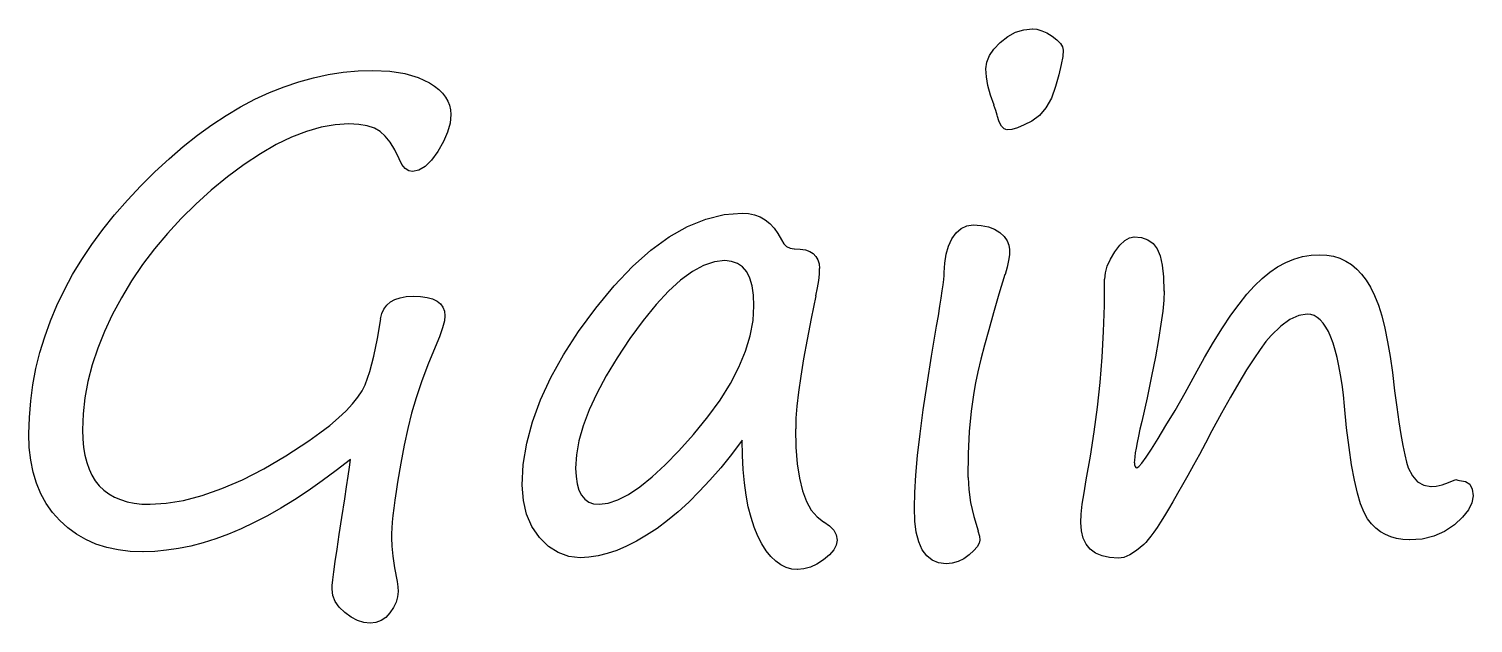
# Model space of a CAD drawing. Extents: x -1 to 128, y -71 to 138.
# Drawn here: x 99.63 to 106.19, y -29.09 to -26.39 of the extents above; entities that cross this region are included whole.
import ezdxf

# ---------------------------------------------------------------- set-up
doc = ezdxf.new("R2010")
doc.units = 0

msp = doc.modelspace()

# ---------------------------------------------------------------- linework, layer by layer
for p, q in [((104.04638, -26.452568), (104.080136, -26.425983)), ((104.080136, -26.425983), (104.116001, -26.406566)), ((104.116001, -26.406566), (104.153133, -26.395164)), ((104.153133, -26.395164), (104.192373, -26.391354)), ((104.192, -26.3914), (104.212659, -26.393376)), ((104.212659, -26.393376), (104.234587, -26.399697)), ((104.234587, -26.399697), (104.257363, -26.409829)), ((104.257363, -26.409829), (104.281831, -26.424589)), ((104.281831, -26.424589), (104.30376, -26.441043)), ((104.30376, -26.441043), (104.319367, -26.457073)), ((103.997425, -26.512908), (104.017689, -26.48295)), ((104.017689, -26.48295), (104.04638, -26.452568)), ((104.319367, -26.457073), (104.328652, -26.47268)), ((104.328652, -26.47268), (104.331615, -26.488287)), ((104.332, -26.4885), (104.330024, -26.517193)), ((103.9834, -26.609163), (103.98086, -26.572454)), ((103.981, -26.5724), (103.985205, -26.542865)), ((103.985205, -26.542865), (103.997425, -26.512908)), ((104.323703, -26.553902), (104.312724, -26.599472)), ((104.330024, -26.517193), (104.323703, -26.553902)), ((100.791842, -26.654259), (100.858508, -26.631484)), ((100.858508, -26.631484), (100.925598, -26.613337)), ((100.925598, -26.613337), (100.992685, -26.599)), ((100.992685, -26.599), (101.060195, -26.588445)), ((101.060195, -26.588445), (101.128129, -26.582547)), ((101.128129, -26.582547), (101.196063, -26.580571)), ((101.196, -26.5804), (101.272369, -26.583787)), ((101.272369, -26.583787), (101.340723, -26.594342)), ((101.340723, -26.594342), (101.401063, -26.612065)), ((101.401063, -26.612065), (101.453384, -26.636957)), ((101.453384, -26.636957), (101.476159, -26.651717)), ((103.990145, -26.649247), (103.9834, -26.609163)), ((104.312724, -26.599472), (104.297964, -26.653478)), ((100.659776, -26.711226), (100.725599, -26.680845)), ((100.725599, -26.680845), (100.791842, -26.654259)), ((101.476159, -26.651717), (101.495576, -26.666901)), ((101.495576, -26.666901), (101.512453, -26.683778)), ((101.512453, -26.683778), (101.525971, -26.701078)), ((101.525971, -26.701078), (101.536526, -26.719648)), ((104.00197, -26.692286), (103.990145, -26.649247)), ((104.018, -26.7387), (104.00197, -26.692286)), ((104.278547, -26.706643), (104.254079, -26.750526)), ((104.297964, -26.653478), (104.278547, -26.706643)), ((100.528551, -26.785066), (100.593953, -26.746247)), ((100.593953, -26.746247), (100.659776, -26.711226)), ((101.536526, -26.719648), (101.544118, -26.738642)), ((101.544118, -26.738642), (101.548351, -26.759329)), ((101.548351, -26.759329), (101.550045, -26.780439)), ((104.026678, -26.762271), (104.017816, -26.738649)), ((104.033, -26.7842), (104.026678, -26.762271)), ((104.254079, -26.750526), (104.224965, -26.785127)), ((100.39817, -26.874937), (100.463152, -26.828102)), ((100.463152, -26.828102), (100.528551, -26.785066)), ((100.960418, -26.838712), (100.894175, -26.857282)), ((101.024553, -26.82731), (100.960418, -26.838712)), ((101.087, -26.8235), (101.024553, -26.82731)), ((101.131451, -26.825523), (101.086725, -26.823547)), ((101.170271, -26.831844), (101.131451, -26.825523)), ((101.20276, -26.842823), (101.170271, -26.831844)), ((101.54619, -26.819217), (101.535212, -26.860148)), ((101.55, -26.7804), (101.54619, -26.819217)), ((104.04113, -26.81336), (104.032691, -26.784246)), ((104.051685, -26.834046), (104.04113, -26.81336)), ((104.06351, -26.846295), (104.051685, -26.834046)), ((104.155764, -26.827742), (104.125385, -26.840386)), ((104.190364, -26.810019), (104.155764, -26.827742)), ((104.224965, -26.785127), (104.190364, -26.810019)), ((100.333615, -26.925994), (100.39817, -26.874937)), ((100.826241, -26.883444), (100.756623, -26.917198)), ((100.894175, -26.857282), (100.826241, -26.883444)), ((101.228922, -26.858006), (101.20276, -26.842823)), ((101.251698, -26.878693), (101.228922, -26.858006)), ((101.273626, -26.906548), (101.251698, -26.878693)), ((101.516641, -26.902763), (101.490903, -26.94791)), ((101.535212, -26.860148), (101.516641, -26.902763)), ((104.077, -26.8505), (104.06351, -26.846295)), ((104.099223, -26.847977), (104.07769, -26.850517)), ((104.125385, -26.840386), (104.099223, -26.847977)), ((100.26948, -26.981267), (100.333615, -26.925994)), ((100.68489, -26.958549), (100.611052, -27.007492)), ((100.756623, -26.917198), (100.68489, -26.958549)), ((101.294736, -26.941149), (101.273626, -26.906548)), ((101.315, -26.9825), (101.294736, -26.941149)), ((101.490903, -26.94791), (101.461789, -26.987994)), ((100.205345, -27.040759), (100.26948, -26.981267)), ((100.611052, -27.007492), (100.535524, -27.063612)), ((101.327486, -27.007411), (101.314814, -26.982519)), ((101.342246, -27.025135), (101.327486, -27.007411)), ((101.358277, -27.036113), (101.342246, -27.025135)), ((101.376, -27.0395), (101.358277, -27.036113)), ((101.404405, -27.033565), (101.376134, -27.039463)), ((101.432675, -27.016688), (101.404405, -27.033565)), ((101.461789, -26.987994), (101.432675, -27.016688)), ((100.141631, -27.104053), (100.205345, -27.040759)), ((100.535524, -27.063612), (100.461263, -27.124792)), ((100.080027, -27.169873), (100.141631, -27.104053)), ((100.461263, -27.124792), (100.390798, -27.187662)), ((100.022223, -27.236119), (100.080027, -27.169873)), ((100.390798, -27.187662), (100.324555, -27.253062)), ((102.791286, -27.235232), (102.873986, -27.228487)), ((102.874, -27.2285), (102.903114, -27.230193)), ((102.903114, -27.230193), (102.930123, -27.236092)), ((99.968637, -27.303209), (100.022223, -27.236119)), ((100.324555, -27.253062), (100.262107, -27.320995)), ((102.542341, -27.33651), (102.625464, -27.289252)), ((102.625464, -27.289252), (102.708164, -27.255496)), ((102.708164, -27.255496), (102.791286, -27.235232)), ((102.930123, -27.236092), (102.955015, -27.245377)), ((102.955015, -27.245377), (102.978213, -27.258867)), ((102.978213, -27.258867), (102.999719, -27.275744)), ((102.999719, -27.275744), (103.019135, -27.296826)), ((103.019135, -27.296826), (103.036436, -27.321295)), ((103.845453, -27.318003), (103.868228, -27.298163)), ((103.868228, -27.298163), (103.89439, -27.286338)), ((103.89439, -27.286338), (103.923925, -27.282528)), ((103.924, -27.2825), (103.960288, -27.284476)), ((103.960288, -27.284476), (103.992354, -27.291221)), ((103.992354, -27.291221), (104.020624, -27.302199)), ((99.918847, -27.370719), (99.968637, -27.303209)), ((100.262107, -27.320995), (100.203879, -27.390614)), ((102.458798, -27.39727), (102.542341, -27.33651)), ((103.036436, -27.321295), (103.052042, -27.349988)), ((103.052, -27.3501), (103.062555, -27.367824)), ((103.811276, -27.379192), (103.826459, -27.345859)), ((103.826459, -27.345859), (103.845453, -27.318003)), ((104.020624, -27.302199), (104.04467, -27.317383)), ((104.04467, -27.317383), (104.064087, -27.335106)), ((104.064087, -27.335106), (104.078, -27.3541)), ((104.078, -27.3541), (104.086015, -27.37394)), ((104.589777, -27.374991), (104.612129, -27.353458)), ((104.612129, -27.353458), (104.633635, -27.340814)), ((104.633635, -27.340814), (104.654745, -27.336609)), ((104.654, -27.3366), (104.688177, -27.339987)), ((104.688177, -27.339987), (104.717291, -27.350118)), ((104.717291, -27.350118), (104.740913, -27.366995)), ((99.873277, -27.439073), (99.918847, -27.370719)), ((100.203879, -27.390614), (100.14945, -27.462767)), ((102.375675, -27.471108), (102.458798, -27.39727)), ((103.062555, -27.367824), (103.07565, -27.380467)), ((103.07565, -27.380467), (103.09168, -27.388059)), ((103.09168, -27.388059), (103.110251, -27.390599)), ((103.111, -27.3906), (103.137585, -27.391729)), ((103.137585, -27.391729), (103.160784, -27.395934)), ((103.160784, -27.395934), (103.180624, -27.403102)), ((103.180624, -27.403102), (103.196654, -27.412811)), ((103.196654, -27.412811), (103.208903, -27.425878)), ((103.208903, -27.425878), (103.217764, -27.441061)), ((103.793976, -27.455561), (103.800721, -27.415477)), ((103.800721, -27.415477), (103.811276, -27.379192)), ((104.087871, -27.417575), (104.084061, -27.444161)), ((104.086015, -27.37394), (104.088979, -27.394627)), ((104.089, -27.3948), (104.087871, -27.417575)), ((104.546739, -27.438282), (104.567002, -27.404949)), ((104.567002, -27.404949), (104.589777, -27.374991)), ((104.740913, -27.366995), (104.75906, -27.390617)), ((104.75906, -27.390617), (104.77255, -27.422686)), ((104.77255, -27.422686), (104.782682, -27.465725)), ((105.381092, -27.437384), (105.419911, -27.426406)), ((105.419911, -27.426406), (105.459151, -27.41966)), ((105.459151, -27.41966), (105.499235, -27.417685)), ((105.499, -27.4176), (105.530646, -27.419293)), ((105.530646, -27.419293), (105.560603, -27.424768)), ((105.560603, -27.424768), (105.589297, -27.434054)), ((99.831505, -27.508271), (99.873277, -27.439073)), ((100.14945, -27.462767), (100.099237, -27.537028)), ((102.292132, -27.558873), (102.375675, -27.471108)), ((102.647319, -27.494384), (102.594157, -27.533204)), ((102.698376, -27.466529), (102.647319, -27.494384)), ((102.747742, -27.450075), (102.698376, -27.466529)), ((102.795, -27.4446), (102.747742, -27.450075)), ((102.82588, -27.447948), (102.795078, -27.444561)), ((102.852888, -27.457233), (102.82588, -27.447948)), ((102.875664, -27.473263), (102.852888, -27.457233)), ((102.894234, -27.495615), (102.875664, -27.473263)), ((102.908571, -27.524306), (102.894234, -27.495615)), ((103.217764, -27.441061), (103.22324, -27.459631)), ((103.224, -27.4809), (103.223153, -27.505369)), ((103.22324, -27.459631), (103.224933, -27.480742)), ((103.792, -27.4986), (103.793976, -27.455561)), ((104.077316, -27.473695), (104.068031, -27.507028)), ((104.084061, -27.444161), (104.077316, -27.473695)), ((104.523963, -27.500307), (104.532402, -27.469928)), ((104.532402, -27.469928), (104.546739, -27.438282)), ((104.782682, -27.465725), (104.788157, -27.51889)), ((105.270966, -27.496876), (105.306831, -27.472408)), ((105.306831, -27.472408), (105.343539, -27.452568)), ((105.343539, -27.452568), (105.381092, -27.437384)), ((105.589297, -27.434054), (105.616306, -27.446302)), ((105.616306, -27.446302), (105.642044, -27.462755)), ((105.642044, -27.462755), (105.666089, -27.482596)), ((105.666089, -27.482596), (105.688441, -27.506218)), ((99.793953, -27.577469), (99.831505, -27.508271)), ((100.099237, -27.537028), (100.052826, -27.6134)), ((102.208588, -27.660137), (102.292132, -27.558873)), ((102.594157, -27.533204), (102.539304, -27.582993)), ((102.918703, -27.55975), (102.908571, -27.524306)), ((102.925024, -27.601098), (102.918703, -27.55975)), ((103.219767, -27.534483), (103.214715, -27.567395)), ((103.223153, -27.505369), (103.219767, -27.534483)), ((103.783134, -27.582105), (103.78652, -27.55425)), ((103.78652, -27.55425), (103.789484, -27.530628)), ((103.789484, -27.530628), (103.791177, -27.512481)), ((103.791177, -27.512481), (103.791459, -27.498567)), ((104.067, -27.507), (104.039991, -27.597297)), ((104.519296, -27.648817), (104.520425, -27.528988)), ((104.521, -27.529), (104.523963, -27.500307)), ((104.788157, -27.51889), (104.790133, -27.582602)), ((105.167167, -27.596876), (105.201768, -27.55848)), ((105.201768, -27.55848), (105.235945, -27.52557)), ((105.235945, -27.52557), (105.270966, -27.496876)), ((105.688441, -27.506218), (105.709524, -27.533226)), ((105.709524, -27.533226), (105.729364, -27.564872)), ((99.760196, -27.647935), (99.793953, -27.577469)), ((100.052826, -27.6134), (100.011475, -27.690616)), ((101.275309, -27.632307), (101.295572, -27.620906)), ((101.295572, -27.620906), (101.319618, -27.61289)), ((101.319618, -27.61289), (101.347473, -27.608262)), ((101.347473, -27.608262), (101.379119, -27.606569)), ((101.379, -27.6066), (101.412757, -27.607729)), ((101.412757, -27.607729), (101.441871, -27.611934)), ((101.441871, -27.611934), (101.466763, -27.618679)), ((101.466763, -27.618679), (101.487026, -27.628388)), ((102.539304, -27.582993), (102.48234, -27.64375)), ((102.927, -27.6492), (102.925024, -27.601098)), ((103.208, -27.6045), (103.186466, -27.707875)), ((103.214715, -27.567395), (103.207123, -27.604524)), ((103.772184, -27.65215), (103.778082, -27.615018)), ((103.778082, -27.615018), (103.783134, -27.582105)), ((104.039991, -27.597297), (104.015523, -27.681264)), ((104.789307, -27.623428), (104.784678, -27.673638)), ((104.791, -27.5825), (104.789307, -27.623428)), ((105.131303, -27.641603), (105.167167, -27.596876)), ((105.729364, -27.564872), (105.747511, -27.602845)), ((105.747511, -27.602845), (105.764388, -27.646307)), ((99.730238, -27.71882), (99.760196, -27.647935)), ((100.011475, -27.690616), (99.97561, -27.766985)), ((101.231, -27.7091), (101.236475, -27.685055)), ((101.236475, -27.685055), (101.24576, -27.664368)), ((101.24576, -27.664368), (101.258432, -27.646644)), ((101.258432, -27.646644), (101.275309, -27.632307)), ((101.487026, -27.628388), (101.502633, -27.641031)), ((101.502633, -27.641031), (101.514035, -27.656215)), ((101.514035, -27.656215), (101.52078, -27.673938)), ((101.52078, -27.673938), (101.522755, -27.694625)), ((102.130105, -27.766887), (102.208588, -27.660137)), ((102.48234, -27.64375), (102.423692, -27.715903)), ((102.923154, -27.716701), (102.927359, -27.649191)), ((103.765015, -27.694765), (103.772184, -27.65215)), ((104.015523, -27.681264), (103.994017, -27.758477)), ((104.515486, -27.76654), (104.519296, -27.648817)), ((104.784678, -27.673638), (104.776663, -27.733133)), ((105.055777, -27.750464), (105.094173, -27.69308)), ((105.094173, -27.69308), (105.131303, -27.641603)), ((105.441, -27.6876), (105.402604, -27.693498)), ((105.457415, -27.68926), (105.441385, -27.687566)), ((105.472175, -27.693916), (105.457415, -27.68926)), ((105.764388, -27.646307), (105.779994, -27.695673)), ((99.7045, -27.790127), (99.730238, -27.71882)), ((101.217186, -27.798989), (101.231099, -27.709115)), ((101.512022, -27.750491), (101.498531, -27.790152)), ((101.52046, -27.718845), (101.512022, -27.750491)), ((101.523, -27.6948), (101.52046, -27.718845)), ((102.423692, -27.715903), (102.362932, -27.799026)), ((102.910059, -27.785899), (102.923154, -27.716701)), ((103.186466, -27.707875), (103.16832, -27.803235)), ((103.733793, -27.878304), (103.757415, -27.741596)), ((103.757, -27.7416), (103.765015, -27.694765)), ((103.994017, -27.758477), (103.975024, -27.828942)), ((104.776663, -27.733133), (104.765685, -27.802331)), ((105.015693, -27.814599), (105.055777, -27.750464)), ((105.320748, -27.742027), (105.277289, -27.784642)), ((105.36252, -27.711645), (105.320748, -27.742027)), ((105.402604, -27.693498), (105.36252, -27.711645)), ((105.486935, -27.702355), (105.472175, -27.693916)), ((105.500425, -27.713757), (105.486935, -27.702355)), ((105.513521, -27.728517), (105.500425, -27.713757)), ((105.525769, -27.74624), (105.513521, -27.728517)), ((105.537594, -27.767322), (105.525769, -27.74624)), ((105.779994, -27.695673), (105.793908, -27.75137)), ((105.793908, -27.75137), (105.806551, -27.812973)), ((99.682543, -27.862279), (99.7045, -27.790127)), ((99.97561, -27.766985), (99.945229, -27.842937)), ((101.200732, -27.878736), (101.217186, -27.798989)), ((101.498531, -27.790152), (101.479114, -27.83741)), ((102.062174, -27.87195), (102.130105, -27.766887)), ((102.362932, -27.799026), (102.305125, -27.885944)), ((102.888977, -27.856364), (102.910059, -27.785899)), ((103.16832, -27.803235), (103.152289, -27.890577)), ((104.508741, -27.882996), (104.515486, -27.76654)), ((104.765685, -27.802331), (104.751348, -27.881235)), ((104.973919, -27.885061), (105.015693, -27.814599)), ((105.253667, -27.812497), (105.227505, -27.847942)), ((105.277289, -27.784642), (105.253667, -27.812497)), ((105.548572, -27.791791), (105.537594, -27.767322)), ((105.558704, -27.819646), (105.548572, -27.791791)), ((105.568413, -27.850868), (105.558704, -27.819646)), ((105.806551, -27.812973), (105.817953, -27.88006)), ((99.664396, -27.934853), (99.682543, -27.862279)), ((99.945229, -27.842937), (99.920337, -27.918462)), ((101.181739, -27.948355), (101.200732, -27.878736)), ((101.479, -27.8374), (101.445246, -27.917991)), ((102.00479, -27.975328), (102.062174, -27.87195)), ((102.305125, -27.885944), (102.255338, -27.968647)), ((102.859019, -27.928514), (102.888977, -27.856364)), ((103.713529, -28.00531), (103.733793, -27.878304)), ((103.975024, -27.828942), (103.95857, -27.892654)), ((104.499879, -27.997762), (104.508741, -27.882996)), ((104.751348, -27.881235), (104.734048, -27.969841)), ((104.931303, -27.962277), (104.973919, -27.885061)), ((105.227505, -27.847942), (105.197967, -27.890978)), ((105.577274, -27.885046), (105.568413, -27.850868)), ((105.58529, -27.922598), (105.577274, -27.885046)), ((105.817953, -27.88006), (105.828085, -27.953477)), ((99.650482, -28.00827), (99.664396, -27.934853)), ((99.920337, -27.918462), (99.90092, -27.993147)), ((101.160205, -28.00827), (101.181739, -27.948355)), ((101.445246, -27.917991), (101.416556, -27.994784)), ((102.820202, -28.002778), (102.859019, -27.928514)), ((103.152289, -27.890577), (103.139646, -27.969901)), ((103.94508, -27.949617), (103.934102, -28.000251)), ((103.95857, -27.892654), (103.94508, -27.949617)), ((105.165901, -27.941191), (105.130457, -27.999416)), ((105.197967, -27.890978), (105.165901, -27.941191)), ((105.592881, -27.963526), (105.58529, -27.922598)), ((105.828, -27.9534), (105.838132, -28.036102)), ((99.640774, -28.082111), (99.650482, -28.00827)), ((99.90092, -27.993147), (99.887006, -28.067408)), ((101.146292, -28.036126), (101.160205, -28.00827)), ((101.416556, -27.994784), (101.391664, -28.068201)), ((101.957532, -28.077015), (102.00479, -27.975328)), ((102.255338, -27.968647), (102.213143, -28.047971)), ((102.772944, -28.078304), (102.820202, -28.002778)), ((103.139646, -27.969901), (103.129514, -28.041631)), ((103.696229, -28.12303), (103.713529, -28.00531)), ((103.934102, -28.000251), (103.926087, -28.044131)), ((104.488054, -28.110843), (104.499879, -27.997762)), ((104.734048, -27.969841), (104.713361, -28.067733)), ((104.887, -28.0454), (104.931303, -27.962277)), ((105.130457, -27.999416), (105.092484, -28.064818)), ((105.599626, -28.007409), (105.592881, -27.963526)), ((105.605525, -28.054667), (105.599626, -28.007409)), ((99.634876, -28.156795), (99.640774, -28.082111)), ((99.887006, -28.067408), (99.878991, -28.140825)), ((101.103253, -28.095618), (101.127298, -28.06524)), ((101.127298, -28.06524), (101.146292, -28.036126)), ((101.391664, -28.068201), (101.371823, -28.137822)), ((101.921244, -28.176591), (101.957532, -28.077015)), ((102.213143, -28.047971), (102.178545, -28.123076)), ((102.717248, -28.155096), (102.772944, -28.078304)), ((103.129514, -28.041631), (103.122769, -28.105345)), ((103.926087, -28.044131), (103.914262, -28.128941)), ((104.713361, -28.067733), (104.689739, -28.174904)), ((104.840411, -28.125155), (104.886825, -28.045407)), ((105.092484, -28.064818), (105.051556, -28.137815)), ((105.611, -28.1053), (105.605525, -28.054667)), ((105.838132, -28.036102), (105.84784, -28.110784)), ((99.878991, -28.140825), (99.876028, -28.213822)), ((101.039541, -28.15933), (101.074139, -28.12684)), ((101.074139, -28.12684), (101.103253, -28.095618)), ((101.371823, -28.137822), (101.354523, -28.207864)), ((102.178545, -28.123076), (102.151537, -28.194805)), ((103.122769, -28.105345), (103.118141, -28.161042)), ((103.682315, -28.231048), (103.696229, -28.12303)), ((103.914262, -28.128941), (103.905823, -28.221346)), ((104.473717, -28.222657), (104.488054, -28.110843)), ((104.799483, -28.194353), (104.840411, -28.125155)), ((105.051556, -28.137815), (105.007673, -28.218403)), ((105.620176, -28.204542), (105.610044, -28.105386)), ((105.84784, -28.110784), (105.857125, -28.17703)), ((99.6329, -28.2319), (99.634876, -28.156795)), ((99.8759, -28.2138), (99.877029, -28.254728)), ((100.954731, -28.227687), (100.999454, -28.193086)), ((100.999454, -28.193086), (101.039541, -28.15933)), ((101.354523, -28.207864), (101.338493, -28.283393)), ((101.895082, -28.274483), (101.921244, -28.176591)), ((102.151537, -28.194805), (102.13212, -28.262739)), ((102.653113, -28.234), (102.717248, -28.155096)), ((103.116, -28.2091), (103.117976, -28.292646)), ((103.118141, -28.161042), (103.117012, -28.209141)), ((104.680985, -28.210444), (104.67424, -28.24209)), ((104.689, -28.175), (104.680985, -28.210444)), ((104.764042, -28.253002), (104.799483, -28.194353)), ((105.008, -28.2184), (104.978886, -28.273676)), ((105.631154, -28.293571), (105.620176, -28.204542)), ((105.857125, -28.17703), (105.86641, -28.235258)), ((99.634545, -28.293247), (99.63257, -28.232067)), ((99.877029, -28.254728), (99.880416, -28.293124)), ((100.800722, -28.331482), (100.904518, -28.263551)), ((100.904518, -28.263551), (100.954731, -28.227687)), ((101.338493, -28.283393), (101.322886, -28.364404)), ((101.879052, -28.370684), (101.895082, -28.274483)), ((102.13212, -28.262739), (102.120718, -28.326874)), ((102.586446, -28.308261), (102.653113, -28.234)), ((102.873, -28.261), (102.824478, -28.325556)), ((102.874964, -28.32939), (102.873835, -28.261036)), ((103.670914, -28.329781), (103.682315, -28.231048)), ((103.905823, -28.221346), (103.900771, -28.321769)), ((104.456417, -28.332362), (104.473717, -28.222657)), ((104.668341, -28.270781), (104.663685, -28.296096)), ((104.67424, -28.24209), (104.668341, -28.270781)), ((104.733661, -28.30068), (104.764042, -28.253002)), ((104.978886, -28.273676), (104.951031, -28.325574)), ((105.86641, -28.235258), (105.875272, -28.285045)), ((99.64129, -28.351054), (99.634545, -28.293247)), ((99.880416, -28.293124), (99.886737, -28.328568)), ((99.886737, -28.328568), (99.895176, -28.361478)), ((100.700299, -28.390134), (100.800722, -28.331482)), ((101.094, -28.3475), (101.029021, -28.398557)), ((101.089082, -28.382941), (101.093287, -28.347497)), ((102.120718, -28.326874), (102.116936, -28.38721)), ((102.523576, -28.372819), (102.586446, -28.308261)), ((102.824478, -28.325556), (102.775955, -28.385895)), ((102.87835, -28.393946), (102.874964, -28.32939)), ((103.117976, -28.292646), (103.123874, -28.367751)), ((103.663322, -28.418811), (103.670914, -28.329781)), ((103.900771, -28.321769), (103.899078, -28.429363)), ((104.437, -28.4408), (104.456417, -28.332362)), ((104.657363, -28.336171), (104.65567, -28.351355)), ((104.659903, -28.318024), (104.657363, -28.336171)), ((104.663685, -28.296096), (104.659903, -28.318024)), ((104.689775, -28.364818), (104.709192, -28.338233)), ((104.709192, -28.338233), (104.733661, -28.30068)), ((104.951031, -28.325574), (104.924022, -28.37452)), ((105.642979, -28.372896), (105.631154, -28.293571)), ((105.875272, -28.285045), (105.884134, -28.326819)), ((105.884134, -28.326819), (105.892572, -28.360573)), ((99.652269, -28.405484), (99.64129, -28.351054)), ((99.667452, -28.456117), (99.652269, -28.405484)), ((99.895176, -28.361478), (99.905731, -28.391859)), ((99.905731, -28.391859), (99.918798, -28.419715)), ((100.603254, -28.439923), (100.700299, -28.390134)), ((101.029021, -28.398557), (100.96531, -28.445812)), ((101.083184, -28.424292), (101.089082, -28.382941)), ((101.322886, -28.364404), (101.308126, -28.450903)), ((101.874, -28.4652), (101.879052, -28.370684)), ((102.117, -28.3872), (102.118693, -28.425596)), ((102.464083, -28.427672), (102.523576, -28.372819)), ((102.775955, -28.385895), (102.727433, -28.442435)), ((102.883825, -28.454705), (102.87835, -28.393946)), ((103.123874, -28.367751), (103.134006, -28.433574)), ((104.65567, -28.351355), (104.655105, -28.36318)), ((104.656, -28.3631), (104.656847, -28.373232)), ((104.656847, -28.373232), (104.658822, -28.379977)), ((104.658822, -28.379977), (104.662209, -28.384605)), ((104.662209, -28.384605), (104.667261, -28.385734)), ((104.667, -28.3859), (104.675438, -28.380425)), ((104.675438, -28.380425), (104.689775, -28.364818)), ((104.924022, -28.37452), (104.89913, -28.42051)), ((105.656075, -28.44167), (105.642979, -28.372896)), ((105.892572, -28.360573), (105.900588, -28.385888)), ((105.900588, -28.385888), (105.919158, -28.423017)), ((99.687292, -28.503796), (99.667452, -28.456117)), ((99.918798, -28.419715), (99.934405, -28.44503)), ((99.934405, -28.44503), (99.952552, -28.467382)), ((99.952552, -28.467382), (99.972815, -28.487222)), ((100.419288, -28.511653), (100.509161, -28.480428)), ((100.509161, -28.480428), (100.603254, -28.439923)), ((100.96531, -28.445812), (100.902018, -28.490118)), ((101.068, -28.5264), (101.076438, -28.472391)), ((101.076438, -28.472391), (101.083184, -28.424292)), ((101.308126, -28.450903), (101.301381, -28.493939)), ((101.879784, -28.53447), (101.874732, -28.465272)), ((102.118693, -28.425596), (102.123745, -28.459353)), ((102.123745, -28.459353), (102.132184, -28.487623)), ((102.35691, -28.506996), (102.40881, -28.472396)), ((102.40881, -28.472396), (102.464083, -28.427672)), ((102.727433, -28.442435), (102.678908, -28.494333)), ((102.891417, -28.510825), (102.883825, -28.454705)), ((103.134006, -28.433574), (103.147919, -28.490535)), ((103.658693, -28.498558), (103.663322, -28.418811)), ((103.9, -28.4294), (103.902963, -28.485097)), ((104.426914, -28.4998), (104.437469, -28.440728)), ((104.875085, -28.463549), (104.852309, -28.50321)), ((104.89913, -28.42051), (104.875085, -28.463549)), ((105.669565, -28.500742), (105.656075, -28.44167)), ((105.919158, -28.423017), (105.94278, -28.449603)), ((105.94278, -28.449603), (105.970635, -28.46521)), ((105.970635, -28.46521), (106.003545, -28.470685)), ((106.004, -28.4707), (106.027622, -28.468724)), ((106.027622, -28.468724), (106.054631, -28.462826)), ((106.054631, -28.462826), (106.083745, -28.453118)), ((106.083745, -28.453118), (106.116234, -28.439204)), ((106.116, -28.4391), (106.126132, -28.442487)), ((106.126132, -28.442487), (106.1333, -28.443616)), ((106.133, -28.4437), (106.160009, -28.447905)), ((106.160009, -28.447905), (106.179425, -28.461)), ((106.179425, -28.461), (106.190827, -28.482929)), ((99.711338, -28.547678), (99.687292, -28.503796)), ((99.972815, -28.487222), (99.99559, -28.504099)), ((99.99559, -28.504099), (100.020906, -28.518859)), ((100.020906, -28.518859), (100.048761, -28.530684)), ((100.048761, -28.530684), (100.078719, -28.53997)), ((100.078719, -28.53997), (100.110788, -28.546291)), ((100.110788, -28.546291), (100.145809, -28.550496)), ((100.256417, -28.547072), (100.335321, -28.534005)), ((100.335321, -28.534005), (100.419288, -28.511653)), ((100.839571, -28.531466), (100.777968, -28.569022)), ((100.902018, -28.490118), (100.839571, -28.531466)), ((101.054732, -28.612506), (101.068222, -28.526428)), ((101.295906, -28.533602), (101.290854, -28.569887)), ((101.301381, -28.493939), (101.295906, -28.533602)), ((101.894121, -28.596917), (101.879784, -28.53447)), ((102.132184, -28.487623), (102.143585, -28.510398)), ((102.143585, -28.510398), (102.158769, -28.528545)), ((102.158769, -28.528545), (102.176916, -28.54164)), ((102.176916, -28.54164), (102.198844, -28.549232)), ((102.264505, -28.546648), (102.308808, -28.531888)), ((102.308808, -28.531888), (102.35691, -28.506996)), ((102.630808, -28.542435), (102.582707, -28.586315)), ((102.678908, -28.494333), (102.630808, -28.542435)), ((102.901549, -28.563143), (102.891417, -28.510825)), ((103.147919, -28.490535), (103.165643, -28.539057)), ((103.165643, -28.539057), (103.187571, -28.57872)), ((103.657, -28.5686), (103.658693, -28.498558)), ((103.902963, -28.485097), (103.911402, -28.544168)), ((103.911402, -28.544168), (103.925739, -28.606616)), ((104.419322, -28.5517), (104.426914, -28.4998)), ((104.831199, -28.540342), (104.810936, -28.574099)), ((104.852309, -28.50321), (104.831199, -28.540342)), ((105.683902, -28.550111), (105.669565, -28.500742)), ((106.189525, -28.545025), (106.173918, -28.577091)), ((106.195, -28.5138), (106.189525, -28.545025)), ((106.190827, -28.482929), (106.194637, -28.513731)), ((99.739608, -28.588606), (99.711338, -28.547678)), ((99.772521, -28.625735), (99.739608, -28.588606)), ((100.145809, -28.550496), (100.182938, -28.551625)), ((100.183, -28.5517), (100.256417, -28.547072)), ((100.717208, -28.603619), (100.656872, -28.634842)), ((100.777968, -28.569022), (100.717208, -28.603619)), ((101.287044, -28.603221), (101.283657, -28.633602)), ((101.290854, -28.569887), (101.287044, -28.603221)), ((101.918589, -28.653034), (101.894121, -28.596917)), ((102.198844, -28.549232), (102.223736, -28.551772)), ((102.224, -28.5517), (102.264505, -28.546648)), ((102.582707, -28.586315), (102.534605, -28.625978)), ((102.913797, -28.611669), (102.901549, -28.563143)), ((102.928134, -28.655972), (102.913797, -28.611669)), ((103.187571, -28.57872), (103.213733, -28.609102)), ((103.213733, -28.609102), (103.243691, -28.63103)), ((103.65822, -28.628088), (103.656245, -28.568596)), ((103.925739, -28.606616), (103.945579, -28.672438)), ((104.413, -28.6344), (104.414693, -28.596847)), ((104.414693, -28.596847), (104.419322, -28.5517)), ((104.792366, -28.6049), (104.775065, -28.632332)), ((104.810936, -28.574099), (104.792366, -28.6049)), ((105.699509, -28.588928), (105.683902, -28.550111)), ((105.715539, -28.618042), (105.699509, -28.588928)), ((106.147333, -28.610424), (106.110204, -28.644601)), ((106.173918, -28.577091), (106.147333, -28.610424)), ((99.809229, -28.659068), (99.772521, -28.625735)), ((99.84889, -28.687762), (99.809229, -28.659068)), ((100.5978, -28.662697), (100.539149, -28.687165)), ((100.656872, -28.634842), (100.5978, -28.662697)), ((101.042907, -28.688875), (101.054732, -28.612506)), ((101.281682, -28.660187), (101.280553, -28.683809)), ((101.283657, -28.633602), (101.281682, -28.660187)), ((101.952766, -28.702403), (101.918589, -28.653034)), ((102.486926, -28.661419), (102.439668, -28.692644)), ((102.534605, -28.625978), (102.486926, -28.661419)), ((102.945011, -28.696056), (102.928134, -28.655972)), ((103.244, -28.6311), (103.270585, -28.649247)), ((103.270585, -28.649247), (103.290002, -28.669087)), ((103.290002, -28.669087), (103.301404, -28.691016)), ((103.664965, -28.679145), (103.65822, -28.628088)), ((103.945, -28.6724), (103.951322, -28.696022)), ((104.415504, -28.672446), (104.412964, -28.63447)), ((104.423519, -28.705356), (104.415504, -28.672446)), ((104.759035, -28.657224), (104.744275, -28.67873)), ((104.775065, -28.632332), (104.759035, -28.657224)), ((105.733262, -28.640394), (105.715539, -28.618042)), ((105.752679, -28.659811), (105.733262, -28.640394)), ((105.773789, -28.676264), (105.752679, -28.659811)), ((105.796565, -28.689755), (105.773789, -28.676264)), ((106.065477, -28.674983), (106.016531, -28.696516)), ((106.110204, -28.644601), (106.065477, -28.674983)), ((99.891508, -28.712231), (99.84889, -28.687762)), ((99.937499, -28.732494), (99.891508, -28.712231)), ((99.986021, -28.748101), (99.937499, -28.732494)), ((100.368263, -28.741606), (100.31299, -28.753008)), ((100.42438, -28.726846), (100.368263, -28.741606)), ((100.481344, -28.708699), (100.42438, -28.726846)), ((100.539149, -28.687165), (100.481344, -28.708699)), ((101.032775, -28.755121), (101.042907, -28.688875)), ((101.280553, -28.683809), (101.279988, -28.704496)), ((101.28, -28.7045), (101.281693, -28.742052)), ((101.281693, -28.742052), (101.286322, -28.787623)), ((101.993697, -28.742908), (101.952766, -28.702403)), ((102.038, -28.771601), (101.993697, -28.742908)), ((102.34853, -28.742852), (102.304224, -28.761422)), ((102.393677, -28.719653), (102.34853, -28.742852)), ((102.439668, -28.692644), (102.393677, -28.719653)), ((102.963581, -28.731921), (102.945011, -28.696056)), ((102.982998, -28.762722), (102.963581, -28.731921)), ((103.30119, -28.737352), (103.289788, -28.759281)), ((103.305, -28.715), (103.30119, -28.737352)), ((103.301404, -28.691016), (103.305214, -28.715061)), ((103.676367, -28.723025), (103.664965, -28.679145)), ((103.691974, -28.758469), (103.676367, -28.723025)), ((103.951037, -28.728914), (103.941752, -28.74452)), ((103.954, -28.715), (103.951037, -28.728914)), ((103.951322, -28.696022), (103.953297, -28.715015)), ((104.437009, -28.733626), (104.423519, -28.705356)), ((104.455579, -28.756401), (104.437009, -28.733626)), ((104.698696, -28.73444), (104.66536, -28.761872)), ((104.707981, -28.725155), (104.698696, -28.73444)), ((104.71896, -28.712483), (104.707981, -28.725155)), ((104.730785, -28.6973), (104.71896, -28.712483)), ((104.744275, -28.67873), (104.730785, -28.6973)), ((105.821033, -28.70031), (105.796565, -28.689755)), ((105.847195, -28.707902), (105.821033, -28.70031)), ((105.875466, -28.712107), (105.847195, -28.707902)), ((105.905, -28.7138), (105.875466, -28.712107)), ((105.963366, -28.709583), (105.905562, -28.713788)), ((106.016531, -28.696516), (105.963366, -28.709583)), ((100.037919, -28.759079), (99.986021, -28.748101)), ((100.093195, -28.765824), (100.037919, -28.759079)), ((100.151, -28.7678), (100.093195, -28.765824)), ((100.204972, -28.766075), (100.151807, -28.767768)), ((100.258558, -28.761023), (100.204972, -28.766075)), ((100.31299, -28.753008), (100.258558, -28.761023)), ((101.02476, -28.811662), (101.032775, -28.755121)), ((101.286322, -28.787623), (101.294337, -28.840788)), ((102.086099, -28.788902), (102.038, -28.771601)), ((102.138, -28.7948), (102.086099, -28.788902)), ((102.177221, -28.792636), (102.137137, -28.794611)), ((102.218572, -28.786314), (102.177221, -28.792636)), ((102.260765, -28.776182), (102.218572, -28.786314)), ((102.304224, -28.761422), (102.260765, -28.776182)), ((103.00408, -28.789308), (102.982998, -28.762722)), ((103.026009, -28.81039), (103.00408, -28.789308)), ((103.243363, -28.803985), (103.212984, -28.823402)), ((103.270371, -28.781633), (103.243363, -28.803985)), ((103.289788, -28.759281), (103.270371, -28.781633)), ((103.712237, -28.786325), (103.691974, -28.758469)), ((103.737129, -28.805742), (103.712237, -28.786325)), ((103.766243, -28.81799), (103.737129, -28.805742)), ((103.880171, -28.798961), (103.854432, -28.811605)), ((103.905063, -28.781238), (103.880171, -28.798961)), ((103.926568, -28.761821), (103.905063, -28.781238)), ((103.941752, -28.74452), (103.926568, -28.761821)), ((104.479202, -28.774125), (104.455579, -28.756401)), ((104.508739, -28.786768), (104.479202, -28.774125)), ((104.543336, -28.79436), (104.508739, -28.786768)), ((104.583, -28.7969), (104.543336, -28.79436)), ((104.60755, -28.793114), (104.583081, -28.796924)), ((104.634982, -28.781289), (104.60755, -28.793114)), ((104.66536, -28.761872), (104.634982, -28.781289)), ((101.01381, -28.894361), (101.018015, -28.858073)), ((101.018015, -28.858073), (101.02476, -28.811662)), ((101.294337, -28.840788), (101.305739, -28.902391)), ((103.049207, -28.827266), (103.026009, -28.81039)), ((103.073676, -28.839092), (103.049207, -28.827266)), ((103.098991, -28.84626), (103.073676, -28.839092)), ((103.126, -28.8488), (103.098991, -28.84626)), ((103.153912, -28.845753), (103.125219, -28.848717)), ((103.183447, -28.837315), (103.153912, -28.845753)), ((103.212984, -28.823402), (103.183447, -28.837315)), ((103.8, -28.8218), (103.766243, -28.81799)), ((103.82827, -28.819196), (103.800838, -28.821736)), ((103.854432, -28.811605), (103.82827, -28.819196)), ((101.01, -28.9374), (101.010847, -28.920946)), ((101.01395, -28.966042), (101.010563, -28.937351)), ((101.010847, -28.920946), (101.01381, -28.894361)), ((101.306, -28.9024), (101.309387, -28.927292)), ((101.309387, -28.927292), (101.310233, -28.947951)), ((101.024928, -28.993474), (101.01395, -28.966042)), ((101.042652, -29.019212), (101.024928, -28.993474)), ((101.300856, -28.996837), (101.289454, -29.021306)), ((101.308024, -28.972792), (101.300856, -28.996837)), ((101.31, -28.9479), (101.308024, -28.972792)), ((101.067544, -29.044104), (101.042652, -29.019212)), ((101.096237, -29.064791), (101.067544, -29.044104)), ((101.125351, -29.079975), (101.096237, -29.064791)), ((101.254007, -29.065615), (101.232925, -29.079952)), ((101.273424, -29.044928), (101.254007, -29.065615)), ((101.289454, -29.021306), (101.273424, -29.044928)), ((101.154466, -29.088837), (101.125351, -29.079975)), ((101.184, -29.0918), (101.154466, -29.088837)), ((101.209303, -29.088813), (101.183565, -29.091777)), ((101.232925, -29.079952), (101.209303, -29.088813))]:
    msp.add_line(p, q)

doc.saveas('drawing.dxf')
